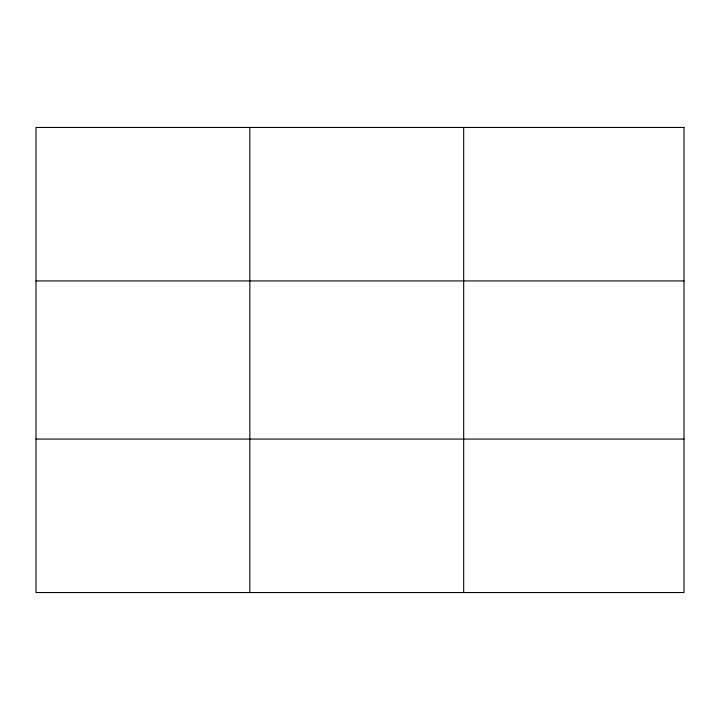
<?xml version="1.0" encoding="UTF-8"?>
<svg xmlns="http://www.w3.org/2000/svg" width="720" height="720" viewBox="0 0 720 720"><rect width="100%" height="100%" fill="white"/><g stroke="black" fill="none" stroke-linecap="round" stroke-linejoin="round"><path stroke-width="1.08" d="M249.84 127.449L249.84 592.551M463.68 127.449L463.68 592.551M36 280.935L684 280.935M36 439.065L684 439.065M684 127.449L684 592.551L36 592.551L36 127.449L684 127.449"/></g></svg>
